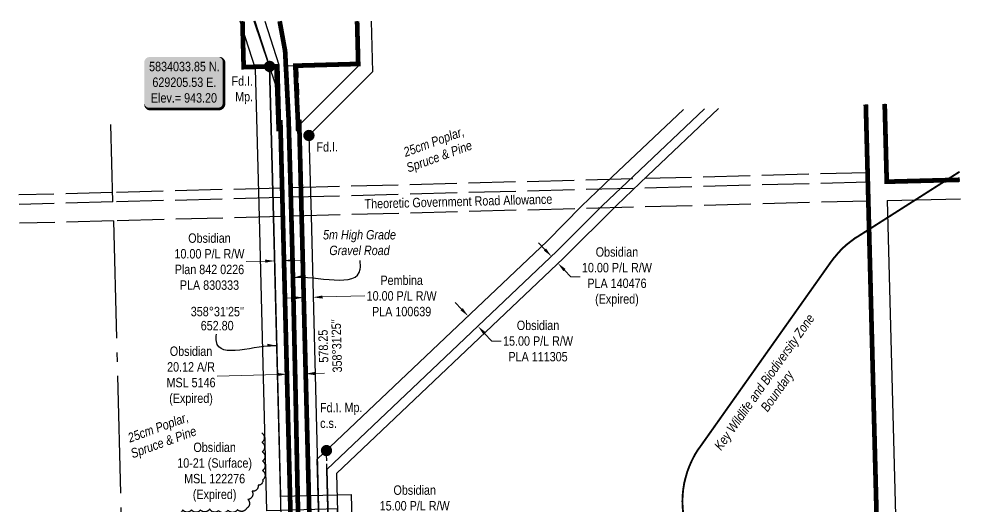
# Model space of a CAD drawing. Extents: x 628213 to 632161, y 5831211 to 5834673.
# Drawn here: x 628939 to 629943, y 5833566 to 5834084 of the extents above; entities that cross this region are included whole.
import ezdxf
from ezdxf.enums import TextEntityAlignment as Align

# ---------------------------------------------------------------- set-up
doc = ezdxf.new("R2010")
doc.units = 0
doc.header["$LTSCALE"] = 5
doc.header["$PDMODE"] = 34
doc.header["$PDSIZE"] = 0.03
for name, pattern in [('0', [1, 1, 0]), ('CENTERLINEX3', [5, 2.5, -1, 0.5, -1]), ('DASHDOT2', [12.7, 6.35, -3.175, 0, -3.175]), ('foc-ACCESSROAD', [3.75, 2.5, -1.25]), ('foc-QUARTERLINE', [33, 25, -3, 2, -3]), ('foc-TIELINE', [1.875, 1.25, -0.625]), ('foc-UNSURVEYED', [12.5, 10, -2.5])]:
    doc.linetypes.add(name, pattern=pattern)
doc.layers.get('Defpoints').update_dxf_attribs({"color": 9})
for name, color, linetype in [('AS-POWER', 104, 'foc-POWER'), ('AS-ROADS', 254, 'Continuous'), ('AS-WILDLIFE', 131, 'DASHDOT2'), ('C-AR', 13, 'foc-ACCESSROAD'), ('C-RW', 13, 'Continuous'), ('C-WS', 13, 'foc-ACCESSROAD'), ('DETAIL-T', 7, 'Continuous'), ('F-RW', 190, 'Continuous'), ('L-BD', 7, 'Continuous'), ('L-MON', 1, 'Continuous'), ('L-QSEC', 8, 'foc-QUARTERLINE'), ('L-ROAD-T', 7, 'Continuous'), ('L-SEC', 7, 'Continuous'), ('L-TIE', 7, 'foc-TIELINE'), ('L-USEC', 7, 'foc-UNSURVEYED'), ('T-BUSH', 110, '0'), ('T-BUSH-T', 110, 'Continuous')]:
    doc.layers.add(name, color=color, linetype=linetype)
doc.layers.add('AS-TRAPPER BOUNDARY', color=7, linetype='CENTERLINEX3', true_color=0xb85c00, transparency=0.6)
for name, color, linetype, lineweight in [('C-AR-T', 13, 'Continuous', 9), ('C-RW-T', 13, 'Continuous', 9), ('C-WS-T', 13, 'Continuous', 9), ('F-RW-T', 190, 'Continuous', 9), ('T-TEXT', 48, 'Continuous', 18)]:
    doc.layers.add(name, color=color, linetype=linetype, lineweight=lineweight)
doc.styles.add('240', font='ARIALN.TTF', dxfattribs={"height": 30})
doc.styles.add('80', font='ARIALN.TTF', dxfattribs={"height": 10})
doc.styles.add('80CG', font='ARIALN.TTF', dxfattribs={"height": 10})
doc.styles.add('80L', font='ARIALN.TTF', dxfattribs={"height": 10})
doc.styles.add('80LS', font='ARIALNI.TTF', dxfattribs={"height": 10})
doc.styles.add('foc-LtypeFont', font='ARIALN.TTF', dxfattribs={"height": 7.35})
doc.linetypes.add('foc-POWER', pattern='A,6,-1,["P",foc-LtypeFont,S=0.2,R=0,X=-0.625,Y=-0.75],-1.24,4', length=12.24)
doc.dimstyles.new('Compass 5 000', dxfattribs={"dimscale": 5, "dimtxt": 9, "dimasz": 2, "dimexe": 0.2, "dimexo": 0.0625, "dimgap": 0.5, "dimtad": 0, "dimtih": 1, "dimtoh": 1, "dimzin": 0, "dimdsep": 46, "dimtxsty": '80CG', "dimcen": 0.1, "dimse1": 1, "dimse2": 1, "dimclrd": 256, "dimclrt": 256, "dimaunit": 1, "dimadec": 4, "dimazin": 0, "dimtfac": 0.06, "dimtofl": 0, "dimtmove": 0, "dimatfit": 1, "dimfxl": 0.2, "dimtolj": 1, "dimtzin": 0, "dimlwd": -1, "dimarcsym": 0})

# ---------------------------------------------------------------- blocks, each defined once
blk = doc.blocks.new('*D543')
at = {"layer": 'C-RW-T', "transparency": 16777216}
for p, q in [((629410, 5833775.5), (629403.2, 5833782.7)), ((629434.1, 5833750.1), (629442.2, 5833741.6)), ((629442.2, 5833741.6), (629452.2, 5833741.6))]:
    blk.add_line(p, q, dxfattribs=at)
for points in [[(629411.2, 5833776.6), (629408.8, 5833774.3), (629416.9, 5833768.2)], [(629435.3, 5833751.2), (629432.9, 5833749), (629427.3, 5833757.4)]]:
    blk.add_solid(points, dxfattribs=at)
at = {"layer": 'Defpoints', "color": 0, "transparency": 16777216}
for p in [(629434.4, 5833784.8), (629444.7, 5833773.9), (629416.9, 5833768.2)]:
    blk.add_point(p, dxfattribs=at)
at = {"layer": 'C-RW-T', "transparency": 16777216, "insert": (629491.3, 5833741.6), "char_height": 10, "attachment_point": 5, "style": '80CG'}
blk.add_mtext('\\A1;Obsidian\\P15.00 P/L R/W\\PPLA 111305', dxfattribs=at)
blk = doc.blocks.new('*D544')
at = {"layer": 'C-RW-T', "transparency": 16777216}
for p, q in [((629267.9, 5833555.1), (629257.9, 5833554.8)), ((629302.8, 5833556), (629320.9, 5833556.5))]:
    blk.add_line(p, q, dxfattribs=at)
for points in [[(629267.8, 5833556.7), (629267.9, 5833553.4), (629277.8, 5833555.3)], [(629302.8, 5833557.6), (629302.9, 5833554.3), (629292.9, 5833555.7)]]:
    blk.add_solid(points, dxfattribs=at)
at = {"layer": 'Defpoints', "color": 0, "transparency": 16777216}
for p in [(629277.9, 5833553.9), (629292.9, 5833555.7), (629292.9, 5833554.3)]:
    blk.add_point(p, dxfattribs=at)
at = {"layer": 'C-RW-T', "transparency": 16777216, "insert": (629360, 5833556.5), "char_height": 10, "attachment_point": 5, "style": '80CG'}
blk.add_mtext('\\A1;Obsidian\\P15.00 P/L R/W\\PPLA 140426\\P(Expired)', dxfattribs=at)
blk = doc.blocks.new('*D545')
at = {"layer": 'C-RW-T', "transparency": 16777216}
for p, q in [((629498.7, 5833839), (629491.8, 5833846.2)), ((629519.4, 5833817.2), (629526.2, 5833809.9)), ((629526.2, 5833809.9), (629536.2, 5833809.9))]:
    blk.add_line(p, q, dxfattribs=at)
for points in [[(629499.9, 5833840.1), (629497.5, 5833837.8), (629505.6, 5833831.7)], [(629520.6, 5833818.3), (629518.2, 5833816), (629512.5, 5833824.4)]]:
    blk.add_solid(points, dxfattribs=at)
at = {"layer": 'Defpoints', "color": 0, "transparency": 16777216}
for p in [(629512.5, 5833824.4), (629438.4, 5833768), (629445.3, 5833760.7)]:
    blk.add_point(p, dxfattribs=at)
at = {"layer": 'C-RW-T', "transparency": 16777216, "insert": (629575.3, 5833809.9), "char_height": 10, "attachment_point": 5, "style": '80CG'}
blk.add_mtext('\\A1;Obsidian\\P10.00 P/L R/W\\PPLA 140476\\P(Expired)', dxfattribs=at)
blk = doc.blocks.new('*D549')
at = {"layer": 'C-AR-T', "transparency": 16777216}
for p, q in [((629213.8, 5833706), (629149.8, 5833704.3)), ((629253.9, 5833707.1), (629263.9, 5833707.4))]:
    blk.add_line(p, q, dxfattribs=at)
for points in [[(629213.8, 5833707.7), (629213.9, 5833704.4), (629223.8, 5833706.3)], [(629253.8, 5833708.8), (629253.9, 5833705.4), (629243.9, 5833706.8)]]:
    blk.add_solid(points, dxfattribs=at)
at = {"layer": 'Defpoints', "color": 0, "transparency": 16777216}
for p in [(629223.8, 5833706.3), (629223.8, 5833705.8), (629243.9, 5833706.3)]:
    blk.add_point(p, dxfattribs=at)
at = {"layer": 'C-AR-T', "transparency": 16777216, "insert": (629121.9, 5833704.3), "char_height": 10, "attachment_point": 5, "style": '80CG'}
blk.add_mtext('\\A1;Obsidian\\P20.12 A/R\\PMSL 5146\\P(Expired)', dxfattribs=at)
blk = doc.blocks.new('*D550')
at = {"layer": 'Defpoints', "color": 0, "transparency": 16777216}
for p in [(629241.5, 5833802), (629251.5, 5833802.3), (629251.9, 5833788.2)]:
    blk.add_point(p, dxfattribs=at)
at = {"layer": 'F-RW-T', "transparency": 16777216}
for p, q in [((629231.9, 5833787.7), (629221.9, 5833787.4)), ((629261.9, 5833788.5), (629307, 5833789.6))]:
    blk.add_line(p, q, dxfattribs=at)
for points in [[(629231.8, 5833789.3), (629231.9, 5833786), (629241.9, 5833787.9)], [(629261.8, 5833790.1), (629261.9, 5833786.8), (629251.9, 5833788.2)]]:
    blk.add_solid(points, dxfattribs=at)
at = {"layer": 'F-RW-T', "transparency": 16777216, "insert": (629346.1, 5833789.6), "char_height": 10, "attachment_point": 5, "style": '80CG'}
blk.add_mtext('\\A1;Pembina\\P10.00 P/L R/W\\PPLA 100639', dxfattribs=at)
blk = doc.blocks.new('*D551')
at = {"layer": 'C-RW-T', "transparency": 16777216}
for p, q in [((629200.9, 5833826.6), (629180.5, 5833826.1)), ((629230.8, 5833827.4), (629240.8, 5833827.7))]:
    blk.add_line(p, q, dxfattribs=at)
for points in [[(629200.8, 5833828.3), (629200.9, 5833825), (629210.9, 5833826.9)], [(629230.8, 5833829.1), (629230.9, 5833825.8), (629220.8, 5833827.2)]]:
    blk.add_solid(points, dxfattribs=at)
at = {"layer": 'Defpoints', "color": 0, "transparency": 16777216}
for p in [(629210.4, 5833844.1), (629220.4, 5833844.4), (629210.9, 5833826.9)]:
    blk.add_point(p, dxfattribs=at)
at = {"layer": 'C-RW-T', "transparency": 16777216, "insert": (629141.5, 5833826.1), "char_height": 10, "attachment_point": 5, "style": '80CG'}
blk.add_mtext('\\A1;\\A1;Obsidian\\P10.00 P/L R/W\\PPlan 842 0226\\PPLA 830333', dxfattribs=at)
blk = doc.blocks.new('fdia')
at = {"color": 255, "const_width": 1}
blk.add_lwpolyline([(-0.5, 0, 1), (0.5, 0, 1)], format="xyb", close=True, dxfattribs=at)
blk = doc.blocks.new('Fdiaa')
blk.add_blockref('fdia', (0, 0))
blk = doc.blocks.new('fdib')
at = {"color": 1, "const_width": 1.6}
blk.add_lwpolyline([(-0.4, 0, 1), (0.4, 0, 1)], format="xyb", close=True, dxfattribs=at)
at = {"color": 1}
blk.add_circle((0, 0), 0.8, dxfattribs=at)
blk = doc.blocks.new('Fdibb')
blk.add_blockref('fdib', (0, 0))
blk = doc.blocks.new('fdicc')
for name in ['Fdibb', 'Fdiaa']:
    blk.add_blockref(name, (0, 0))
blk = doc.blocks.new('FDI')
blk.add_blockref('fdicc', (0, 0))
blk = doc.blocks.new('*U564')
h = blk.add_hatch(color=254)
edge = h.paths.add_edge_path()
edge.add_line((-36.5, -28.5), (36.5, -28.5))
edge.add_arc((36.5, -22.5), 6, 270, 360)
edge.add_line((42.5, -22.5), (42.5, 21))
edge.add_arc((36.5, 21), 6, 0, 90)
edge.add_line((36.5, 27), (-36.5, 27))
edge.add_arc((-36.5, 21), 6, 90, 180)
edge.add_line((-42.5, 21), (-42.5, -22.5))
edge.add_arc((-36.5, -22.5), 6, 180, 270)
at = {"color": 1, "flags": 128}
blk.add_lwpolyline([(-36.5, -28.5, 3, 3, 0), (36.5, -28.5, 3, 3, 0.414214), (42.5, -22.5, 3, 3, 0), (42.5, 21, 3, 0, 0.414214), (36.5, 27, 0, 0, 0), (-36.5, 27, 0, 0, 0.414214), (-42.5, 21, 0, 0, 0), (-42.5, -22.5, 0, 3, 0.414214)], format="xyseb", close=True, dxfattribs=at)
blk.add_lwpolyline([(-31.2, 0.8, 0, 10, 0), (0, 0, 5, 5, 0)], format="xyseb", dxfattribs=at)
at = {"color": 1, "style": '80'}
blk.add_attdef('ENTER_TEXT_001', (-36, -5), '', height=10, dxfattribs=at)

msp = doc.modelspace()

# ---------------------------------------------------------------- linework, layer by layer
at = {"layer": 'AS-POWER', "flags": 128}
for points in [[(629214.072, 5833964.87), (629213.009, 5834000.668), (629212.299, 5834013.879), (629188.981, 5834081.948)], [(629242.009, 5833006.449), (629237.58, 5833172.691), (629216.992, 5833976.755)]]:
    msp.add_lwpolyline(points, dxfattribs=at)
at = {"layer": 'AS-ROADS', "const_width": 5, "flags": 128}
msp.add_lwpolyline([(629250.15, 5833006.638), (629249.522, 5833032.97), (629245.75, 5833155.288), (629242.761, 5833268.266), (629240.693, 5833376.058), (629237.821, 5833477.828), (629235.5, 5833573.795), (629233.42, 5833675.756), (629231.167, 5833776.138), (629229.903, 5833829.77), (629227.751, 5833910.201), (629225.784, 5833977.484), (629222.049, 5834050.306), (629216.269, 5834081.948)], dxfattribs=at)
at = {"layer": 'AS-TRAPPER BOUNDARY', "color": 114, "true_color": 0x008f47, "const_width": 4.998, "flags": 128}
for points in [[(629176.653, 5834081.948), (629176.939, 5834070.908), (629177.926, 5834033.073), (629212.805, 5834034.051), (629215.301, 5833964.87)], [(629235.978, 5833964.87), (629235.713, 5833974.937), (629232.91, 5834034.615), (629299.872, 5834036.493), (629298.691, 5834081.948)], [(629840.233, 5833993.347), (629842.924, 5833890.542), (629858.623, 5833290.705), (629376.298, 5833276.995), (629373.964, 5833348.066), (629312.254, 5833346.299), (629297.337, 5833345.872), (629287.326, 5833345.586), (629272.308, 5833345.155), (629270.336, 5833345.1), (629259.976, 5833344.803), (629253.288, 5833344.611), (629236.997, 5833977.288)], [(629940.274, 5833913.21), (629862.504, 5833911.175), (629860.339, 5833993.882)], [(629216.992, 5833976.755), (629234.151, 5833311.241), (628954.771, 5833304.038)]]:
    msp.add_lwpolyline(points, dxfattribs=at)
at = {"layer": 'AS-WILDLIFE', "const_width": 2, "flags": 128}
msp.add_lwpolyline([(629749.639, 5833034.609), (629675, 5833251), (629673.125, 5833257), (629671.625, 5833263.5), (629670.562, 5833270), (629669.938, 5833276.5), (629669.687, 5833283), (629669.687, 5833406.5), (629646.25, 5833555.5), (629645.875, 5833558), (629645.25, 5833564.5), (629645, 5833571), (629645.25, 5833577.5), (629645.875, 5833584), (629646.938, 5833590.5), (629648.438, 5833596.5), (629650.312, 5833603), (629652.625, 5833609), (629655.313, 5833615), (629658.437, 5833621), (629661.875, 5833626.5), (629663.437, 5833628.5), (629803.25, 5833826), (629805.5, 5833829), (629809.687, 5833834), (629814.125, 5833839), (629818.938, 5833843.5), (629824, 5833847.5), (629829.312, 5833851.5), (629831.188, 5833852.5), (629940.018, 5833921.774)], dxfattribs=at)
at = {"layer": 'C-AR', "flags": 128}
for points in [[(629242.009, 5833006.449), (629215.476, 5834035.555)], [(629235.387, 5834034.685), (629261.984, 5833006.914)]]:
    msp.add_lwpolyline(points, dxfattribs=at)
at = {"layer": 'C-RW'}
for points in [[(629194.652, 5833873.575), (629190.588, 5834031.214), (629179.843, 5834064.303), (629174.114, 5834081.948)], [(629189.897, 5834081.948), (629205.52, 5834033.847), (629209.642, 5833873.967)], [(629209.642, 5833873.967), (629205.52, 5834033.847), (629189.897, 5834081.948)], [(629200.408, 5834081.948), (629215.476, 5834035.555), (629219.635, 5833874.229), (629219.617, 5833874.228)], [(629261.984, 5833006.914), (629254.09, 5833313.481), (629263.119, 5833351.187), (629256.305, 5833615.819), (629501.067, 5833848.064), (629537.64, 5833885.275), (629570.367, 5833916.322), (629646.11, 5833988.179)], [(629668.547, 5833988.776), (629592.804, 5833916.92), (629560.078, 5833885.872), (629511.388, 5833837.187), (629266.586, 5833604.903), (629273.146, 5833350.134), (629264.115, 5833312.49), (629271.978, 5833007.146)], [(629683.506, 5833989.174), (629607.764, 5833917.318), (629575.036, 5833886.271), (629518.269, 5833829.935), (629276.693, 5833600.713), (629281.912, 5833398.045), (629296.902, 5833398.437), (629298.255, 5833345.898), (629288.262, 5833345.613), (629287.295, 5833383.185), (629272.305, 5833382.793), (629266.586, 5833604.903), (629511.388, 5833837.187), (629560.078, 5833885.872), (629592.804, 5833916.919), (629668.548, 5833988.776)], [(628955.329, 5833283.572), (629224.685, 5833290.517), (629209.642, 5833873.967)], [(629219.617, 5833874.228), (629219.635, 5833874.229), (629234.936, 5833280.782), (628955.602, 5833273.58)], [(629209.642, 5833873.967), (629209.642, 5833873.967), (629217.315, 5833576.395), (629277.28, 5833577.945), (629292.27, 5833578.332), (629296.516, 5833413.427), (629311.506, 5833413.819), (629313.701, 5833328.571), (629298.71, 5833328.227), (629296.902, 5833398.437), (629281.912, 5833398.045), (629277.666, 5833562.955), (629217.701, 5833561.406), (629202.711, 5833561.018), (629194.652, 5833873.575)]]:
    msp.add_lwpolyline(points, dxfattribs=at)
at = {"layer": 'C-WS', "flags": 128}
msp.add_lwpolyline([(629298.691, 5834081.948), (629299.872, 5834036.493), (629235.47, 5834034.687), (629177.926, 5834033.073), (629176.938, 5834070.907), (629176.652, 5834081.948)], dxfattribs=at)
at = {"layer": 'F-RW'}
for points in [[(629239.637, 5833874.752), (629239.637, 5833874.752), (629237.157, 5833971.341), (629299.93, 5834034.063), (629298.687, 5834081.948)], [(629313.702, 5834081.948), (629315.101, 5834028.024), (629247.41, 5833960.389), (629249.63, 5833875.014)], [(628954.537, 5833312.615), (629053.864, 5833314.961), (629142.153, 5833317.045), (629192.771, 5833365.713), (629252.705, 5833367.285), (629239.637, 5833874.752)], [(629249.63, 5833875.014), (629249.63, 5833875.014), (629263.084, 5833352.554), (629198.963, 5833350.889), (629158.485, 5833312.426), (629157.868, 5833311.776), (629148.774, 5833302.188), (629054.259, 5833299.957), (628954.946, 5833297.612)]]:
    msp.add_lwpolyline(points, dxfattribs=at)
at = {"layer": 'L-QSEC'}
for p, q in [((629038.718, 5833889.614), (629036.547, 5833971.952)), ((629039.247, 5833869.508), (629059.584, 5833097.91))]:
    msp.add_line(p, q, dxfattribs=at)
at = {"layer": 'L-SEC'}
for p, q in [((629842.398, 5833910.648), (629840.233, 5833993.347)), ((629860.339, 5833993.882), (629862.504, 5833911.175)), ((629862.504, 5833911.175), (629940.274, 5833913.21)), ((629863.959, 5833086.628), (629842.924, 5833890.542)), ((629863.03, 5833891.068), (629940.872, 5833893.106)), ((629863.03, 5833891.068), (629884.071, 5833087.139))]:
    msp.add_line(p, q, dxfattribs=at)
at = {"layer": 'L-TIE'}
msp.add_line((629266.586, 5833604.903), (629266.066, 5833625.081), dxfattribs=at)
at = {"layer": 'L-USEC'}
for p, q in [((629842.135, 5833920.701), (629038.458, 5833899.667)), ((629842.398, 5833910.648), (629038.712, 5833889.614)), ((629038.458, 5833899.667), (628938.622, 5833897.054)), ((629038.712, 5833889.614), (628938.863, 5833887)), ((629842.924, 5833890.542), (629039.247, 5833869.508)), ((629039.247, 5833869.508), (628939.411, 5833866.895))]:
    msp.add_line(p, q, dxfattribs=at)
at = {"layer": 'T-BUSH', "flags": 128}
msp.add_lwpolyline([(629197.185, 5833643.848, -0.52056705), (629197.485, 5833633.856, -0.52056705), (629197.785, 5833623.864, -0.52056705), (629198.085, 5833613.872, -0.52056705), (629198.125, 5833603.875, -0.52056705), (629198.156, 5833593.879, -0.52056705), (629193.23, 5833588.276, -0.52056705), (629186.944, 5833581.84, -0.52056705), (629182.464, 5833572.935, -0.52056705), (629181.132, 5833563.741, -0.52056705), (629171.298, 5833562.157, -0.52056705), (629161.313, 5833561.678, -0.52056705), (629151.328, 5833561.198, -0.52056705), (629141.794, 5833563.058, -0.52056705), (629131.871, 5833561.843, -0.52056705), (629122.428, 5833561.919, -0.52056705), (629112.995, 5833562.1, -0.52056705), (629105.174, 5833559.144, -0.52056705), (629105.546, 5833549.154, -0.52056705), (629104.485, 5833539.417, -0.52056705), (629104.472, 5833529.42, -0.52056705), (629104.46, 5833519.424, -0.52056705), (629104.447, 5833509.427, -0.52056705), (629104.434, 5833499.431, -0.52056705), (629105.486, 5833490.08, -0.52056705), (629103.79, 5833481.352, -0.52056705), (629100.615, 5833472.779, -0.52056705), (629093.485, 5833465.793, -0.52056705), (629085.664, 5833459.567, -0.52056705), (629078.184, 5833452.987, -0.52056705), (629071.474, 5833445.127, -0.52056705)], format="xyb", dxfattribs=at)

# ---------------------------------------------------------------- block references
at = {"layer": 'DETAIL-T', "color": 6}
ref = msp.add_blockref('*U564', (629114.556, 5834016.991), dxfattribs=dict(at, xscale=0.99966032, yscale=0.99966032, zscale=0.99966032))
ref.add_attrib('ENTER_TEXT_001', '5834033.85 N.', (629077.25, 5834028.759), dxfattribs={"layer": '0', "color": 1, "height": 9.9966, "style": '80'})
ref.add_attrib('ENTER_TEXT_002', '629205.53 E.', (629080.772, 5834012.058), dxfattribs={"layer": '0', "color": 1, "height": 9.9966, "style": '80'})
ref.add_attrib('ENTER_TEXT_003', 'Elev.= 943.20', (629079.204, 5833995.356), dxfattribs={"layer": '0', "color": 1, "height": 9.9966, "style": '80'})
at = {"layer": 'L-MON', "xscale": 4.998301600000002, "yscale": 4.998301600000002, "zscale": 4.998301600000002}
for p in [(629205.52, 5834033.847), (629247.41, 5833960.389), (629266.066, 5833625.081)]:
    msp.add_blockref('FDI', p, dxfattribs=at)

# ---------------------------------------------------------------- texts
at = {"layer": 'AS-WILDLIFE', "insert": (629740.193, 5833692.374), "char_height": 10, "attachment_point": 5, "rotation": 54.704879, "style": '240'}
msp.add_mtext_dynamic_manual_height_columns('{\\fArial Narrow|b0|i1|c0|p34;Key Wildlife and Biodiversity Zone Boundary}', width=203.91992, gutter_width=45, heights=[0], dxfattribs=at)
at = {"layer": 'C-WS-T', "insert": (629147.02, 5833602.039), "char_height": 9.9966, "attachment_point": 5, "style": '80CG'}
msp.add_mtext('\\A1;Obsidian\\P10-21 (Surface)\\PMSL 122276\\P(Expired)', dxfattribs=at)
at = {"layer": 'L-BD', "style": '80L'}
for s, p in [("358°31'25''", (629150.001, 5833773.01)), ('652.80', (629149.736, 5833758.018))]:
    msp.add_text(s, height=9.9966, dxfattribs=at).set_placement(p, align=Align.MIDDLE)
for s, p in [("358°31'25''", (629276.945, 5833736.556)), ('578.25', (629262.705, 5833736.189))]:
    msp.add_text(s, height=9.9966, rotation=91.4751, dxfattribs=at).set_placement(p, align=Align.MIDDLE)
at = {"layer": 'L-MON', "attachment_point": 1, "rotation": 0.449053, "style": '80L'}
for s, width, insert, char_height in [('\\pi1.0686;Fd.I.\\P\\pi4.7836;Mp.', 22.03658, (629163.924, 5834023.232), 9.99321), ('\\pi1.0686;Fd.I.', 22.03658, (629254.297, 5833953.171), 9.99321), ('Fd.I. Mp.\\Pc.s.', 44.31414, (629259.14, 5833675.724), 9.9932)]:
    msp.add_mtext_dynamic_manual_height_columns(s, width=width, gutter_width=49.983, heights=[0], dxfattribs=dict(at, insert=insert, char_height=char_height))
at = {"layer": 'L-ROAD-T', "style": '80L'}
msp.add_text('Theoretic Government Road Allowance', height=9.9966, rotation=1.499243, dxfattribs=at).set_placement((629406.553, 5833890.138), align=Align.MIDDLE_CENTER)
at = {"layer": 'T-BUSH-T', "char_height": 9.9966, "width": 73.02198, "attachment_point": 2, "rotation": 20, "style": '80LS'}
for insert in [(629378.634, 5833958.464), (629085.148, 5833654.4)]:
    msp.add_mtext('25cm Poplar,\\PSpruce & Pine', dxfattribs=dict(at, insert=insert))
at = {"layer": 'T-TEXT', "insert": (629301.234, 5833859.776), "char_height": 9.9966, "width": 77.46795, "attachment_point": 2, "style": '80LS'}
msp.add_mtext('5m High Grade\\PGravel Road', dxfattribs=at)

# ---------------------------------------------------------------- dimensions: what is measured, and where the dimension line sits
at = {"layer": 'C-AR-T'}
dim = msp.add_linear_dim(base=(629223.818, 5833706.304), p1=(629243.884, 5833706.346), p2=(629223.831, 5833705.814), angle=181.520658, text='Obsidian\\P20.12 A/R\\PMSL 5146\\P(Expired)', dimstyle='Compass 5 000', dxfattribs=at)
dim.commit()
dim.dimension.update_dxf_attribs({"geometry": '*D549', "text_midpoint": (629121.913, 5833704.34), "dimtype": 161})
at = {"layer": 'C-RW-T'}
for base, p1, p2, angle, text, picture, middle in [((629210.856, 5833826.893), (629220.391, 5833844.399), (629210.398, 5833844.134), 181.520541, '\\A1;Obsidian\\P10.00 P/L R/W\\PPlan 842 0226\\PPLA 830333', '*D551', (629141.455, 5833826.088)), ((629512.48, 5833824.442), (629438.417, 5833767.961), (629445.305, 5833760.702), 313.496871, 'Obsidian\\P10.00 P/L R/W\\PPLA 140476\\P(Expired)', '*D545', (629575.332, 5833809.934)), ((629416.919, 5833768.239), (629444.731, 5833773.938), (629434.4, 5833784.826), 133.496873, 'Obsidian\\P15.00 P/L R/W\\PPLA 111305', '*D543', (629491.327, 5833741.553)), ((629292.851, 5833555.716), (629277.884, 5833553.941), (629292.888, 5833554.336), 1.507907, 'Obsidian\\P15.00 P/L R/W\\PPLA 140426\\P(Expired)', '*D544', (629360.025, 5833556.455))]:
    dim = msp.add_linear_dim(base=base, p1=p1, p2=p2, angle=angle, text=text, dimstyle='Compass 5 000', dxfattribs=at)
    dim.commit()
    dim.dimension.update_dxf_attribs({"geometry": picture, "text_midpoint": middle, "dimtype": 161})
at = {"layer": 'F-RW-T'}
dim = msp.add_linear_dim(base=(629251.866, 5833788.188), p1=(629241.493, 5833802.045), p2=(629251.494, 5833802.308), angle=1.50785, text='Pembina\\P10.00 P/L R/W\\PPLA 100639', dimstyle='Compass 5 000', dxfattribs=at)
dim.commit()
dim.dimension.update_dxf_attribs({"geometry": '*D550', "text_midpoint": (629346.127, 5833789.64), "dimtype": 161})

# ---------------------------------------------------------------- leaders
at = {"layer": 'L-BD', "path_type": 1}
msp.add_leader([(629213.189, 5833736.423), (629148.87, 5833741.064), (629148.87, 5833748.787)], dimstyle='Compass 5 000', override={"dimgap": 0.5, "dimtad": 0}, dxfattribs=at)
at = {"layer": 'T-TEXT', "path_type": 1}
msp.add_leader([(629230.875, 5833809.073), (629302.037, 5833818.193), (629302.09, 5833827.171)], dimstyle='Compass 5 000', override={"dimgap": 0.5, "dimtad": 0}, dxfattribs=at)

doc.saveas('drawing.dxf')
